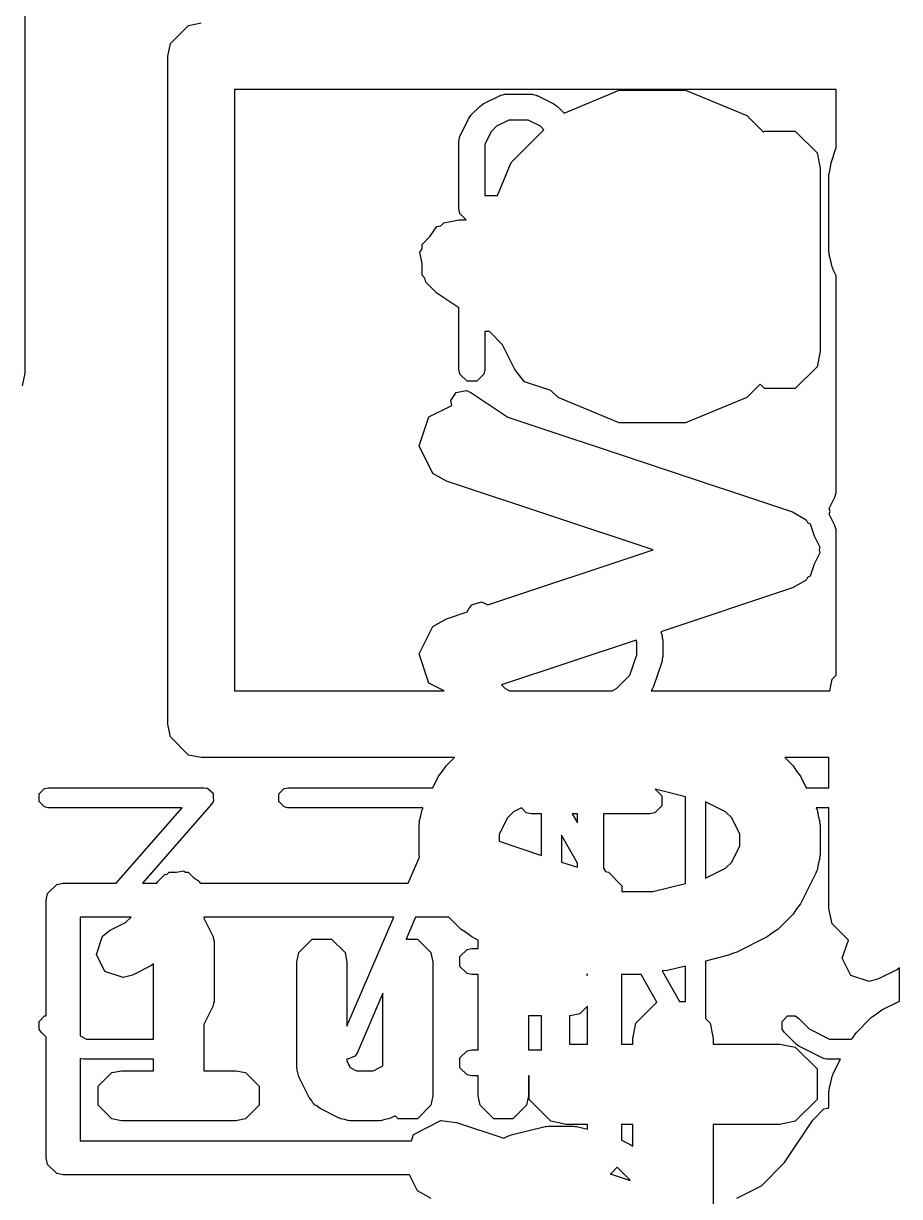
# Model space of a CAD drawing. Extents: x 95.1 to 121.9, y -82.3 to -63.1.
# Drawn here: x 109.986 to 111.296, y -76.016 to -74.26 of the extents above; entities that cross this region are included whole.
import ezdxf

# ---------------------------------------------------------------- set-up
doc = ezdxf.new("R2010")
doc.units = 0
doc.layers.add('BLACK', color=7, linetype='CONTINUOUS')

msp = doc.modelspace()

# ---------------------------------------------------------------- linework, layer by layer
at = {"layer": 'BLACK', "linetype": 'CONTINUOUS'}
for p, q in [((109.9878, -74.078692), (109.9878, -74.7834)), ((110.205606, -74.289666), (110.232666, -74.262606)), ((110.232666, -74.262606), (110.2518, -74.2588)), ((110.2018, -74.3088), (110.205606, -74.289666)), ((110.2018, -75.3088), (110.2018, -74.3088)), ((110.3018, -74.3588), (110.3018, -75.2588)), ((111.2018, -74.3588), (110.3018, -74.3588)), ((110.794565, -74.393928), (110.877247, -74.359681)), ((110.877247, -74.359681), (110.976353, -74.359681)), ((110.976353, -74.359681), (111.067915, -74.397607)), ((111.2018, -74.445309), (111.2018, -74.3588)), ((110.673507, -74.380306), (110.698834, -74.367641)), ((110.698834, -74.367641), (110.699773, -74.367383)), ((110.699773, -74.367383), (110.700088, -74.367069)), ((110.700088, -74.367069), (110.703143, -74.366461)), ((110.703143, -74.366461), (110.706147, -74.365639)), ((110.706147, -74.365639), (110.706569, -74.365779)), ((110.706569, -74.365779), (110.707524, -74.36559)), ((110.707524, -74.36559), (110.745515, -74.36559)), ((110.745515, -74.36559), (110.746469, -74.365779)), ((110.746469, -74.365779), (110.746892, -74.365639)), ((110.746892, -74.365639), (110.749895, -74.366461)), ((110.749895, -74.366461), (110.752951, -74.367069)), ((110.752951, -74.367069), (110.753265, -74.367383)), ((110.753265, -74.367383), (110.754205, -74.367641)), ((110.754205, -74.367641), (110.779533, -74.380306)), ((110.655793, -74.396609), (110.668457, -74.383945)), ((110.668457, -74.383945), (110.67105, -74.382212)), ((110.67105, -74.382212), (110.673507, -74.380306)), ((110.779533, -74.380306), (110.781992, -74.382214)), ((110.781992, -74.382214), (110.784583, -74.383946)), ((110.784583, -74.383946), (110.794565, -74.393928)), ((110.63949, -74.426986), (110.652154, -74.401659)), ((110.652154, -74.401659), (110.65406, -74.399202)), ((110.65406, -74.399202), (110.655793, -74.396609)), ((110.693709, -74.413652), (110.685502, -74.421859)), ((110.71211, -74.404452), (110.693709, -74.413652)), ((110.740927, -74.404452), (110.71211, -74.404452)), ((110.759333, -74.413654), (110.740927, -74.404452)), ((110.764485, -74.418806), (110.759333, -74.413654)), ((111.067915, -74.397607), (111.09305, -74.422742)), ((110.637487, -74.434298), (110.638308, -74.431298)), ((110.638308, -74.431298), (110.638917, -74.42824)), ((110.638917, -74.42824), (110.639233, -74.427923)), ((110.639233, -74.427923), (110.63949, -74.426986)), ((110.685502, -74.421859), (110.6763, -74.440262)), ((110.715607, -74.467685), (110.764485, -74.418806)), ((111.09305, -74.422742), (111.094656, -74.421137)), ((111.094656, -74.421137), (111.140578, -74.421137)), ((111.140578, -74.421137), (111.17305, -74.453609)), ((110.637438, -74.435676), (110.637627, -74.43472)), ((110.637438, -74.536986), (110.637438, -74.435676)), ((110.637627, -74.43472), (110.637487, -74.434298)), ((110.6763, -74.440262), (110.6763, -74.517555)), ((111.194064, -74.468518), (111.2018, -74.445309)), ((111.17305, -74.453609), (111.177617, -74.47657)), ((110.69495, -74.517555), (110.715607, -74.467685)), ((111.177617, -74.47657), (111.177617, -74.750856)), ((111.190985, -74.487491), (111.192861, -74.478056)), ((111.192861, -74.478056), (111.194064, -74.468518)), ((111.190985, -74.601776), (111.190985, -74.487491)), ((110.6763, -74.517555), (110.69495, -74.517555)), ((110.638917, -74.544422), (110.637438, -74.536986)), ((110.614656, -74.55828), (110.637617, -74.553713)), ((110.637617, -74.553713), (110.648208, -74.553713)), ((110.648208, -74.553713), (110.638917, -74.544422)), ((110.594537, -74.578398), (110.60423, -74.56386)), ((110.60423, -74.56386), (110.610287, -74.562648)), ((110.610287, -74.562648), (110.614656, -74.55828)), ((110.582184, -74.590752), (110.594537, -74.578398)), ((110.578757, -74.602069), (110.582184, -74.596928)), ((110.582184, -74.619202), (110.578757, -74.602069)), ((110.582184, -74.596928), (110.582184, -74.590752)), ((111.191571, -74.604723), (111.190985, -74.601776)), ((111.191136, -74.606029), (111.191571, -74.604723)), ((111.193675, -74.615302), (111.191136, -74.606029)), ((110.582184, -74.636674), (110.582184, -74.619202)), ((111.195552, -74.624737), (111.193675, -74.615302)), ((111.196525, -74.62571), (111.195552, -74.624737)), ((110.586552, -74.641042), (110.582184, -74.636674)), ((110.587764, -74.6471), (110.586552, -74.641042)), ((111.197319, -74.628608), (111.196525, -74.62571)), ((111.2018, -74.63757), (111.197319, -74.628608)), ((111.2018, -74.962608), (111.2018, -74.63757)), ((110.604335, -74.663636), (110.587764, -74.6471)), ((110.637438, -74.685704), (110.604335, -74.663636)), ((110.637438, -74.777596), (110.637438, -74.685704)), ((110.682953, -74.721045), (110.6763, -74.721045)), ((110.6763, -74.721045), (110.6763, -74.777596)), ((110.702591, -74.740684), (110.682953, -74.721045)), ((110.721095, -74.77769), (110.702591, -74.740684)), ((111.177617, -74.750856), (111.17305, -74.773817)), ((110.638917, -74.785032), (110.637438, -74.777596)), ((110.6763, -74.777596), (110.674821, -74.785032)), ((110.735448, -74.796184), (110.721095, -74.77769)), ((111.17305, -74.773817), (111.140578, -74.806289)), ((109.9878, -74.7834), (109.983994, -74.802534)), ((110.649433, -74.795548), (110.638917, -74.785032)), ((110.664305, -74.795548), (110.649433, -74.795548)), ((110.674821, -74.785032), (110.664305, -74.795548)), ((110.775088, -74.809396), (110.735448, -74.796184)), ((111.088137, -74.79977), (111.067915, -74.819993)), ((111.094656, -74.806289), (111.088137, -74.79977)), ((110.625144, -74.82448), (110.633394, -74.812106)), ((110.633394, -74.812106), (110.647977, -74.809189)), ((110.647977, -74.809189), (110.654984, -74.812083)), ((110.654984, -74.812083), (110.710361, -74.849001)), ((110.785685, -74.819993), (110.775088, -74.809396)), ((111.140578, -74.806289), (111.094656, -74.806289)), ((110.59229, -74.848687), (110.626558, -74.831552)), ((110.626558, -74.831552), (110.625144, -74.82448)), ((110.877247, -74.857919), (110.785685, -74.819993)), ((111.067915, -74.819993), (110.976353, -74.857919)), ((110.577768, -74.892252), (110.59229, -74.848687)), ((110.710361, -74.849001), (111.13659, -74.991078)), ((110.976353, -74.857919), (110.877247, -74.857919)), ((110.598305, -74.933326), (110.577768, -74.892252)), ((110.618643, -74.94492), (110.598305, -74.933326)), ((110.92788, -75.047999), (110.618643, -74.94492)), ((111.191136, -74.986095), (111.199642, -74.969081)), ((111.199642, -74.969081), (111.2018, -74.962608)), ((111.13659, -74.991078), (111.156929, -75.002671)), ((111.192553, -74.990348), (111.191136, -74.986095)), ((111.191136, -74.994601), (111.192553, -74.990348)), ((111.156929, -75.002671), (111.158934, -75.006682)), ((111.158934, -75.006682), (111.162944, -75.008687)), ((111.162944, -75.008687), (111.168958, -75.026731)), ((111.199642, -75.011614), (111.191136, -74.994601)), ((111.168958, -75.026731), (111.177466, -75.043746)), ((111.2018, -75.018087), (111.199642, -75.011614)), ((111.2018, -75.235424), (111.2018, -75.018087)), ((111.177466, -75.043746), (111.176048, -75.047999)), ((110.680744, -75.130377), (110.92788, -75.047999)), ((111.177466, -75.052252), (111.168958, -75.069266)), ((111.176048, -75.047999), (111.177466, -75.052252)), ((111.168958, -75.069266), (111.162944, -75.087311)), ((111.156929, -75.093327), (111.13659, -75.10492)), ((111.158934, -75.089315), (111.156929, -75.093327)), ((111.162944, -75.087311), (111.158934, -75.089315)), ((111.13659, -75.10492), (110.939244, -75.170701)), ((110.652154, -75.136154), (110.656802, -75.130164)), ((110.656802, -75.130164), (110.670911, -75.125461)), ((110.670911, -75.125461), (110.680744, -75.130377)), ((110.598305, -75.162672), (110.618643, -75.151078)), ((110.618643, -75.151078), (110.649901, -75.140658)), ((110.649901, -75.140658), (110.652154, -75.136154)), ((110.577768, -75.203746), (110.598305, -75.162672)), ((110.902377, -75.182991), (110.700981, -75.250122)), ((110.903376, -75.185988), (110.902377, -75.182991)), ((110.903376, -75.205009), (110.903376, -75.185988)), ((110.939244, -75.170701), (110.941241, -75.176691)), ((110.941241, -75.176691), (110.94163, -75.179779)), ((110.94163, -75.179779), (110.942238, -75.182835)), ((110.942238, -75.182835), (110.942238, -75.208163)), ((110.59229, -75.247311), (110.577768, -75.203746)), ((110.89316, -75.235656), (110.903376, -75.205009)), ((110.941241, -75.214307), (110.928578, -75.252298)), ((110.94163, -75.211218), (110.941241, -75.214307)), ((110.942238, -75.208163), (110.94163, -75.211218)), ((110.873305, -75.255511), (110.89316, -75.235656)), ((111.195552, -75.241673), (111.2018, -75.235424)), ((110.615268, -75.2588), (110.59229, -75.247311)), ((110.700981, -75.250122), (110.70637, -75.255511)), ((110.70637, -75.255511), (110.712948, -75.2588)), ((110.866728, -75.2588), (110.873305, -75.255511)), ((110.926362, -75.256184), (110.924871, -75.2588)), ((110.928096, -75.253591), (110.926362, -75.256184)), ((110.928578, -75.252298), (110.928096, -75.253143)), ((110.928096, -75.253143), (110.928096, -75.253591)), ((111.192145, -75.2588), (111.195552, -75.241673)), ((110.3018, -75.2588), (110.615268, -75.2588)), ((110.712948, -75.2588), (110.866728, -75.2588)), ((110.924871, -75.2588), (111.192145, -75.2588)), ((110.205606, -75.327934), (110.2018, -75.3088)), ((110.232666, -75.354994), (110.205606, -75.327934)), ((110.2518, -75.3588), (110.232666, -75.354994)), ((110.630535, -75.3588), (110.2518, -75.3588)), ((110.618048, -75.371288), (110.630535, -75.3588)), ((111.124698, -75.3588), (111.137185, -75.371286)), ((111.190985, -75.3588), (111.124698, -75.3588)), ((111.190985, -75.403971), (111.190985, -75.3588)), ((110.606808, -75.386881), (110.61271, -75.379276)), ((110.61271, -75.379276), (110.618048, -75.371288)), ((111.137185, -75.371286), (111.142528, -75.379282)), ((111.142528, -75.379282), (111.148426, -75.386881)), ((110.598263, -75.403971), (110.606808, -75.386881)), ((111.148426, -75.386881), (111.156971, -75.403971)), ((110.0092, -75.413203), (110.017294, -75.405109)), ((110.0092, -75.424649), (110.0092, -75.413203)), ((110.017294, -75.405109), (110.023017, -75.403971)), ((110.023017, -75.403971), (110.256081, -75.403971)), ((110.256081, -75.403971), (110.260251, -75.4048)), ((110.260251, -75.4048), (110.260872, -75.404759)), ((110.260872, -75.404759), (110.261115, -75.404972)), ((110.261115, -75.404972), (110.261804, -75.405109)), ((110.261804, -75.405109), (110.265526, -75.408831)), ((110.265526, -75.408831), (110.269486, -75.412296)), ((110.269486, -75.412296), (110.269521, -75.412826)), ((110.269521, -75.412826), (110.269898, -75.413203)), ((110.269898, -75.413203), (110.269898, -75.418471)), ((110.367761, -75.413203), (110.375855, -75.405109)), ((110.367761, -75.424649), (110.367761, -75.413203)), ((110.375855, -75.405109), (110.381578, -75.403971)), ((110.381578, -75.403971), (110.598263, -75.403971)), ((110.976475, -75.417417), (110.93073, -75.405981)), ((110.93073, -75.405981), (110.940759, -75.41601)), ((111.156971, -75.403971), (111.190985, -75.403971)), ((110.017294, -75.432743), (110.0092, -75.424649)), ((110.023017, -75.433881), (110.017294, -75.432743)), ((110.267336, -75.428774), (110.16412, -75.546736)), ((110.269458, -75.425088), (110.267336, -75.428774)), ((110.269898, -75.424649), (110.269458, -75.425088)), ((110.269898, -75.418471), (110.270248, -75.423718)), ((110.270248, -75.423718), (110.269898, -75.424325)), ((110.269898, -75.424325), (110.269898, -75.424649)), ((110.375855, -75.432743), (110.367761, -75.424649)), ((110.381578, -75.433881), (110.375855, -75.432743)), ((110.940759, -75.430882), (110.930243, -75.441398)), ((110.940759, -75.41601), (110.940759, -75.430882)), ((110.976176, -75.418926), (110.976475, -75.417417)), ((110.976176, -75.547226), (110.976176, -75.418926)), ((111.036361, -75.440168), (111.006086, -75.425029)), ((111.006086, -75.425029), (111.006086, -75.539539)), ((110.223123, -75.433881), (110.023017, -75.433881)), ((110.124375, -75.546736), (110.223123, -75.433881)), ((110.583599, -75.433881), (110.381578, -75.433881)), ((110.577768, -75.455175), (110.580307, -75.445899)), ((110.580307, -75.445899), (110.582184, -75.436467)), ((110.582184, -75.436467), (110.583157, -75.435493)), ((110.583157, -75.435493), (110.583599, -75.433881)), ((110.709786, -75.449253), (110.697617, -75.473593)), ((110.718872, -75.440167), (110.709786, -75.449253)), ((110.730855, -75.434174), (110.718872, -75.440167)), ((110.738079, -75.441398), (110.730855, -75.434174)), ((110.745515, -75.442877), (110.738079, -75.441398)), ((110.76104, -75.442877), (110.745515, -75.442877)), ((110.76104, -75.505226), (110.76104, -75.442877)), ((110.81473, -75.442877), (110.806906, -75.442877)), ((110.806906, -75.442877), (110.81473, -75.456568)), ((110.81473, -75.456568), (110.81473, -75.442877)), ((110.922807, -75.442877), (110.853592, -75.442877)), ((110.853592, -75.442877), (110.853592, -75.524577)), ((110.930243, -75.441398), (110.922807, -75.442877)), ((111.045448, -75.449255), (111.036361, -75.440168)), ((111.057617, -75.473593), (111.045448, -75.449255)), ((111.190985, -75.433881), (111.171635, -75.433881)), ((111.171635, -75.433881), (111.172076, -75.435493)), ((111.172076, -75.435493), (111.17305, -75.436467)), ((111.17305, -75.436467), (111.174926, -75.445899)), ((111.174926, -75.445899), (111.177466, -75.455175)), ((111.190985, -75.584634), (111.190985, -75.433881)), ((110.577617, -75.459428), (110.578203, -75.45648)), ((110.577617, -75.505142), (110.577617, -75.459428)), ((110.578203, -75.45648), (110.577768, -75.455175)), ((111.177466, -75.455175), (111.17703, -75.45648)), ((111.17703, -75.45648), (111.177617, -75.459428)), ((111.177617, -75.459428), (111.177617, -75.505142)), ((110.697617, -75.473593), (110.697617, -75.484085)), ((110.697617, -75.484085), (110.76104, -75.505226)), ((110.81473, -75.516856), (110.79095, -75.475241)), ((110.79095, -75.475241), (110.79095, -75.515196)), ((111.057617, -75.490977), (111.057617, -75.473593)), ((111.045448, -75.515315), (111.057617, -75.490977)), ((110.561524, -75.546736), (110.578166, -75.507903)), ((110.578166, -75.507903), (110.577617, -75.505142)), ((110.79095, -75.515196), (110.81473, -75.523123)), ((110.81473, -75.523123), (110.81473, -75.516856)), ((111.036363, -75.524401), (111.045448, -75.515315)), ((111.174926, -75.518668), (111.17305, -75.528103)), ((111.177466, -75.509395), (111.174926, -75.518668)), ((111.177617, -75.505142), (111.17703, -75.508089)), ((111.17703, -75.508089), (111.177466, -75.509395)), ((110.186824, -75.544319), (110.19716, -75.533962)), ((110.19716, -75.533962), (110.200946, -75.533204)), ((110.200946, -75.533204), (110.203675, -75.530476)), ((110.203675, -75.530476), (110.214592, -75.530476)), ((110.214592, -75.530476), (110.225303, -75.528334)), ((110.225303, -75.528334), (110.228516, -75.530476)), ((110.228516, -75.530476), (110.232377, -75.530476)), ((110.232377, -75.530476), (110.2401, -75.538199)), ((110.853592, -75.524577), (110.856451, -75.529581)), ((110.856451, -75.529581), (110.860948, -75.530476)), ((110.860948, -75.530476), (110.881242, -75.55077)), ((111.006086, -75.539539), (111.036363, -75.524401)), ((111.171283, -75.531974), (111.148426, -75.577689)), ((111.172076, -75.529076), (111.171283, -75.531974)), ((111.17305, -75.528103), (111.172076, -75.529076)), ((110.021845, -75.562416), (110.035592, -75.548669)), ((110.035592, -75.548669), (110.045312, -75.546736)), ((110.045312, -75.546736), (110.124375, -75.546736)), ((110.16412, -75.546736), (110.185213, -75.546736)), ((110.185213, -75.546736), (110.186824, -75.544319)), ((110.2401, -75.538199), (110.249185, -75.544256)), ((110.249185, -75.544256), (110.24968, -75.546736)), ((110.24968, -75.546736), (110.561524, -75.546736)), ((110.881242, -75.55077), (110.881242, -75.559428)), ((110.927372, -75.559428), (110.976176, -75.547226)), ((110.019912, -75.572136), (110.021845, -75.562416)), ((110.019912, -75.745741), (110.019912, -75.572136)), ((110.881242, -75.559428), (110.927372, -75.559428)), ((111.142528, -75.585288), (111.137185, -75.593285)), ((111.148426, -75.577689), (111.142528, -75.585288)), ((111.195552, -75.607595), (111.190985, -75.584634)), ((110.070712, -75.597536), (110.070712, -75.77565)), ((110.146863, -75.597536), (110.070712, -75.597536)), ((110.11554, -75.617295), (110.138669, -75.60573)), ((110.138669, -75.60573), (110.146863, -75.597536)), ((110.539752, -75.597536), (110.255526, -75.597536)), ((110.255526, -75.597536), (110.255526, -75.599512)), ((110.255526, -75.599512), (110.269457, -75.627374)), ((110.469811, -75.760732), (110.539752, -75.597536)), ((110.572294, -75.597536), (110.558177, -75.630476)), ((110.622301, -75.597536), (110.572294, -75.597536)), ((110.640905, -75.616141), (110.622301, -75.597536)), ((111.137185, -75.593285), (111.114327, -75.616141)), ((111.220029, -75.632072), (111.195552, -75.607595)), ((110.103981, -75.626267), (110.11554, -75.617295)), ((110.648901, -75.621484), (110.640905, -75.616141)), ((110.656498, -75.62738), (110.648901, -75.621484)), ((111.10634, -75.621477), (111.098735, -75.62738)), ((111.114327, -75.616141), (111.10634, -75.621477)), ((110.094906, -75.653494), (110.103981, -75.626267)), ((110.269457, -75.627374), (110.269654, -75.628095)), ((110.269654, -75.628095), (110.269898, -75.628339)), ((110.269898, -75.628339), (110.270364, -75.630687)), ((110.270364, -75.630687), (110.270999, -75.633001)), ((110.270999, -75.633001), (110.27089, -75.633327)), ((110.27089, -75.633327), (110.271036, -75.634062)), ((110.271036, -75.634062), (110.271036, -75.723702)), ((110.397666, -75.65077), (110.41796, -75.630476)), ((110.41796, -75.630476), (110.446662, -75.630476)), ((110.446662, -75.630476), (110.466956, -75.65077)), ((110.558177, -75.630476), (110.575234, -75.630476)), ((110.575234, -75.630476), (110.595528, -75.65077)), ((110.66624, -75.632251), (110.656498, -75.62738)), ((110.66624, -75.644625), (110.66624, -75.632251)), ((111.098735, -75.62738), (111.053021, -75.650237)), ((111.21088, -75.659358), (111.219955, -75.632131)), ((111.219955, -75.632131), (111.220029, -75.632072)), ((110.107742, -75.679166), (110.094906, -75.653494)), ((110.394811, -75.665121), (110.397666, -75.65077)), ((110.466956, -75.65077), (110.469811, -75.665121)), ((110.595528, -75.65077), (110.598383, -75.665121)), ((110.638917, -75.65662), (110.649433, -75.646104)), ((110.638917, -75.671492), (110.638917, -75.65662)), ((110.649433, -75.646104), (110.656869, -75.644625)), ((110.656869, -75.644625), (110.66624, -75.644625)), ((111.04074, -75.65478), (111.006086, -75.663443)), ((111.046682, -75.651972), (111.04074, -75.65478)), ((111.053021, -75.650237), (111.046682, -75.651972)), ((111.223716, -75.68503), (111.21088, -75.659358)), ((110.177653, -75.670091), (110.149082, -75.684377)), ((110.180526, -75.667861), (110.177653, -75.670091)), ((110.180526, -75.78046), (110.180526, -75.667861)), ((110.394811, -75.822264), (110.394811, -75.665121)), ((110.469811, -75.665121), (110.469811, -75.760732)), ((110.598383, -75.665121), (110.598383, -75.865121)), ((110.649433, -75.682008), (110.638917, -75.671492)), ((110.941967, -75.677994), (110.94133, -75.67812)), ((110.94133, -75.67812), (110.967544, -75.723995)), ((110.949312, -75.677637), (110.941967, -75.677994)), ((110.976176, -75.670921), (110.949312, -75.677637)), ((110.976176, -75.723995), (110.976176, -75.670921)), ((111.006086, -75.663443), (111.006086, -75.749503)), ((111.293627, -75.675955), (111.265056, -75.690241)), ((111.2965, -75.673725), (111.293627, -75.675955)), ((111.2965, -75.723365), (111.2965, -75.673725)), ((110.134969, -75.688241), (110.107742, -75.679166)), ((110.149082, -75.684377), (110.134969, -75.688241)), ((110.656869, -75.683487), (110.649433, -75.682008)), ((110.66624, -75.683487), (110.656869, -75.683487)), ((110.66624, -75.79659), (110.66624, -75.683487)), ((110.828245, -75.683487), (110.829912, -75.685154)), ((110.829912, -75.683487), (110.828245, -75.683487)), ((110.829912, -75.685154), (110.829912, -75.683487)), ((110.880712, -75.683487), (110.880712, -75.788)), ((110.909948, -75.683487), (110.880712, -75.683487)), ((110.933662, -75.724988), (110.909948, -75.683487)), ((111.250943, -75.694105), (111.223716, -75.68503)), ((111.265056, -75.690241), (111.250943, -75.694105)), ((110.523383, -75.711661), (110.484964, -75.801306)), ((110.523383, -75.820516), (110.523383, -75.711661)), ((110.269457, -75.73039), (110.255526, -75.758252)), ((110.269654, -75.729668), (110.269457, -75.73039)), ((110.269898, -75.729425), (110.269654, -75.729668)), ((110.270364, -75.727076), (110.269898, -75.729425)), ((110.270999, -75.724763), (110.270364, -75.727076)), ((110.271036, -75.723702), (110.27089, -75.724436)), ((110.27089, -75.724436), (110.270999, -75.724763)), ((110.829912, -75.730802), (110.818091, -75.742623)), ((110.829912, -75.788), (110.829912, -75.730802)), ((110.902184, -75.756467), (110.933662, -75.724988)), ((110.967544, -75.723995), (110.976176, -75.723995)), ((111.269866, -75.736682), (111.2965, -75.723365)), ((110.0092, -75.753834), (110.017294, -75.745741)), ((110.017294, -75.745741), (110.019912, -75.745741)), ((110.74124, -75.745478), (110.74124, -75.79659)), ((110.76104, -75.745478), (110.74124, -75.745478)), ((110.76104, -75.795415), (110.76104, -75.745478)), ((110.80374, -75.745478), (110.802937, -75.745478)), ((110.802937, -75.745478), (110.802937, -75.788)), ((110.818091, -75.742623), (110.80374, -75.745478)), ((111.120739, -75.753834), (111.128833, -75.745741)), ((111.128833, -75.745741), (111.14028, -75.745741)), ((111.14028, -75.745741), (111.145131, -75.748984)), ((111.231415, -75.770781), (111.254271, -75.747923)), ((111.254271, -75.747923), (111.262267, -75.742579)), ((111.262267, -75.742579), (111.269866, -75.736682)), ((110.0092, -75.765281), (110.0092, -75.753834)), ((110.012442, -75.770132), (110.0092, -75.765281)), ((110.255526, -75.758252), (110.255526, -75.827621)), ((110.897617, -75.779428), (110.902184, -75.756467)), ((111.006086, -75.749503), (111.01305, -75.756467)), ((111.01305, -75.756467), (111.017617, -75.779428)), ((111.120739, -75.765281), (111.120739, -75.753834)), ((111.123981, -75.770132), (111.120739, -75.765281)), ((111.145131, -75.748984), (111.161342, -75.765196)), ((111.161342, -75.765196), (111.19187, -75.78046)), ((110.019912, -75.777602), (110.012442, -75.770132)), ((110.019912, -75.958136), (110.019912, -75.777602)), ((110.070712, -75.77565), (110.080331, -75.78046)), ((110.080331, -75.78046), (110.180526, -75.78046)), ((110.897617, -75.788), (110.897617, -75.779428)), ((111.017617, -75.779428), (111.017617, -75.788)), ((111.141909, -75.788062), (111.123981, -75.770132)), ((111.19187, -75.78046), (111.224764, -75.78046)), ((111.224764, -75.78046), (111.226078, -75.778767)), ((111.226078, -75.778767), (111.231415, -75.770781)), ((110.484964, -75.801306), (110.481663, -75.806118)), ((110.638917, -75.808585), (110.649433, -75.798069)), ((110.649433, -75.798069), (110.656869, -75.79659)), ((110.656869, -75.79659), (110.66624, -75.79659)), ((110.74124, -75.79659), (110.761274, -75.79659)), ((110.761274, -75.79659), (110.76104, -75.795415)), ((110.802937, -75.788), (110.829912, -75.788)), ((110.880712, -75.788), (110.897617, -75.788)), ((111.017617, -75.788), (111.117617, -75.788)), ((111.117617, -75.788), (111.140578, -75.792567)), ((111.140578, -75.792567), (111.17305, -75.825039)), ((111.143907, -75.789397), (111.141909, -75.788062)), ((111.145796, -75.790863), (111.143907, -75.789397)), ((111.181652, -75.808791), (111.145796, -75.790863)), ((110.070834, -75.808988), (110.070712, -75.808954)), ((110.070712, -75.808954), (110.070712, -75.932736)), ((110.071078, -75.809232), (110.070834, -75.808988)), ((110.073426, -75.809698), (110.071078, -75.809232)), ((110.07574, -75.810333), (110.073426, -75.809698)), ((110.076066, -75.810224), (110.07574, -75.810333)), ((110.076801, -75.81037), (110.076066, -75.810224)), ((110.180526, -75.81037), (110.076801, -75.81037)), ((110.180526, -75.827621), (110.180526, -75.81037)), ((110.471035, -75.810369), (110.469811, -75.809844)), ((110.469811, -75.809844), (110.469811, -75.813411)), ((110.469811, -75.813411), (110.474548, -75.822885)), ((110.481663, -75.806118), (110.471035, -75.810369)), ((110.638917, -75.823457), (110.638917, -75.808585)), ((111.182373, -75.808988), (111.181652, -75.808791)), ((111.182617, -75.809232), (111.182373, -75.808988)), ((111.184965, -75.809698), (111.182617, -75.809232)), ((111.187279, -75.810333), (111.184965, -75.809698)), ((111.187605, -75.810224), (111.187279, -75.810333)), ((111.18834, -75.81037), (111.187605, -75.810224)), ((111.208177, -75.81037), (111.18834, -75.81037)), ((111.197319, -75.832087), (111.208177, -75.81037)), ((110.097666, -75.85077), (110.11796, -75.830476)), ((110.11796, -75.830476), (110.132311, -75.827621)), ((110.132311, -75.827621), (110.180526, -75.827621)), ((110.255526, -75.827621), (110.30374, -75.827621)), ((110.30374, -75.827621), (110.318091, -75.830476)), ((110.318091, -75.830476), (110.338385, -75.85077)), ((110.395177, -75.824106), (110.394811, -75.822264)), ((110.394906, -75.824922), (110.395177, -75.824106)), ((110.396492, -75.830717), (110.394906, -75.824922)), ((110.397666, -75.836615), (110.396492, -75.830717)), ((110.398273, -75.837222), (110.397666, -75.836615)), ((110.474548, -75.822885), (110.48402, -75.827621)), ((110.48402, -75.827621), (110.509174, -75.827621)), ((110.509174, -75.827621), (110.523383, -75.820516)), ((110.649433, -75.833973), (110.638917, -75.823457)), ((110.656869, -75.835452), (110.649433, -75.833973)), ((110.66624, -75.835452), (110.656869, -75.835452)), ((110.66624, -75.865121), (110.66624, -75.835452)), ((110.742184, -75.835452), (110.74124, -75.835452)), ((110.74124, -75.835452), (110.74124, -75.865121)), ((110.742184, -75.870961), (110.742184, -75.835452)), ((111.17305, -75.825039), (111.17305, -75.870961)), ((111.193675, -75.845391), (111.195552, -75.835959)), ((111.195552, -75.835959), (111.196525, -75.834985)), ((111.196525, -75.834985), (111.197319, -75.832087)), ((110.097666, -75.879472), (110.097666, -75.85077)), ((110.338385, -75.85077), (110.338385, -75.879472)), ((110.39877, -75.839035), (110.398273, -75.837222)), ((110.413056, -75.867606), (110.39877, -75.839035)), ((111.191136, -75.854667), (111.193675, -75.845391)), ((110.417634, -75.873505), (110.413056, -75.867606)), ((110.598383, -75.865121), (110.595528, -75.879472)), ((110.669095, -75.879472), (110.66624, -75.865121)), ((110.74124, -75.865121), (110.738385, -75.879472)), ((110.774656, -75.903433), (110.742184, -75.870961)), ((111.17305, -75.870961), (111.140578, -75.903433)), ((111.190985, -75.85892), (111.191571, -75.855972)), ((111.190985, -75.882294), (111.190985, -75.85892)), ((111.191571, -75.855972), (111.191136, -75.854667)), ((110.11796, -75.899766), (110.097666, -75.879472)), ((110.338385, -75.879472), (110.318091, -75.899766)), ((110.418268, -75.875406), (110.417634, -75.873505)), ((110.420384, -75.877048), (110.418268, -75.875406)), ((110.422027, -75.879165), (110.420384, -75.877048)), ((110.423927, -75.879798), (110.422027, -75.879165)), ((110.429827, -75.884377), (110.423927, -75.879798)), ((110.458398, -75.898662), (110.429827, -75.884377)), ((110.595528, -75.879472), (110.575234, -75.899766)), ((110.689389, -75.899766), (110.669095, -75.879472)), ((110.738385, -75.879472), (110.718091, -75.899766)), ((111.166934, -75.901535), (111.18347, -75.884964)), ((111.18347, -75.884964), (111.189527, -75.883752)), ((111.189527, -75.883752), (111.190985, -75.882294)), ((110.132311, -75.902621), (110.11796, -75.899766)), ((110.30374, -75.902621), (110.132311, -75.902621)), ((110.318091, -75.899766), (110.30374, -75.902621)), ((110.460208, -75.899157), (110.458398, -75.898662)), ((110.460817, -75.899766), (110.460208, -75.899157)), ((110.466718, -75.900939), (110.460817, -75.899766)), ((110.472511, -75.902526), (110.466718, -75.900939)), ((110.473325, -75.902254), (110.472511, -75.902526)), ((110.475168, -75.902621), (110.473325, -75.902254)), ((110.518025, -75.902621), (110.475168, -75.902621)), ((110.519867, -75.902254), (110.518025, -75.902621)), ((110.520682, -75.902526), (110.519867, -75.902254)), ((110.526474, -75.900939), (110.520682, -75.902526)), ((110.532376, -75.899766), (110.526474, -75.900939)), ((110.532984, -75.899157), (110.532376, -75.899766)), ((110.534795, -75.898662), (110.532984, -75.899157)), ((110.541883, -75.895117), (110.534795, -75.898662)), ((110.546532, -75.899766), (110.541883, -75.895117)), ((110.575234, -75.899766), (110.546532, -75.899766)), ((110.569433, -75.922973), (110.610507, -75.902436)), ((110.610507, -75.902436), (110.633734, -75.905364)), ((110.633734, -75.905364), (110.704289, -75.928882)), ((110.718091, -75.899766), (110.689389, -75.899766)), ((110.797617, -75.908), (110.774656, -75.903433)), ((111.140578, -75.903433), (111.117617, -75.908)), ((111.124516, -75.965161), (111.166934, -75.901535)), ((110.566179, -75.932736), (110.569433, -75.922973)), ((110.71355, -75.924716), (110.715475, -75.923807)), ((110.715475, -75.923807), (110.76613, -75.911143)), ((110.76613, -75.911143), (110.768507, -75.911027)), ((110.768507, -75.911027), (110.770843, -75.910563)), ((110.770843, -75.910563), (110.808834, -75.910563)), ((110.829912, -75.908), (110.797617, -75.908)), ((110.808834, -75.910563), (110.811167, -75.911027)), ((110.811167, -75.911027), (110.813547, -75.911143)), ((110.813547, -75.911143), (110.829912, -75.915234)), ((110.829912, -75.915234), (110.829912, -75.908)), ((110.897617, -75.908), (110.880712, -75.908)), ((110.880712, -75.908), (110.880712, -75.931545)), ((110.897617, -75.940954), (110.897617, -75.908)), ((111.117617, -75.908), (111.017617, -75.908)), ((111.017617, -75.908), (111.017617, -76.0738)), ((110.070712, -75.932736), (110.566179, -75.932736)), ((110.704289, -75.928882), (110.711499, -75.925278)), ((110.711499, -75.925278), (110.71355, -75.924716)), ((110.880712, -75.931545), (110.893506, -75.937943)), ((110.893506, -75.937943), (110.895962, -75.939849)), ((110.895962, -75.939849), (110.897617, -75.940954)), ((110.021845, -75.967856), (110.019912, -75.958136)), ((110.035592, -75.981603), (110.021845, -75.967856)), ((110.874324, -75.97231), (110.865032, -75.981603)), ((110.89316, -75.991146), (110.874324, -75.97231)), ((111.089885, -75.999791), (111.124516, -75.965161)), ((110.045312, -75.983536), (110.035592, -75.981603)), ((110.56341, -75.983536), (110.045312, -75.983536)), ((110.575448, -76.007612), (110.56341, -75.983536)), ((110.865032, -75.981603), (110.863415, -75.981924)), ((110.863415, -75.981924), (110.89342, -75.991926)), ((110.89342, -75.991926), (110.89316, -75.991146)), ((110.595786, -76.019206), (110.575448, -76.007612)), ((111.05288, -76.018295), (111.089885, -75.999791))]:
    msp.add_line(p, q, dxfattribs=at)

doc.saveas('drawing.dxf')
